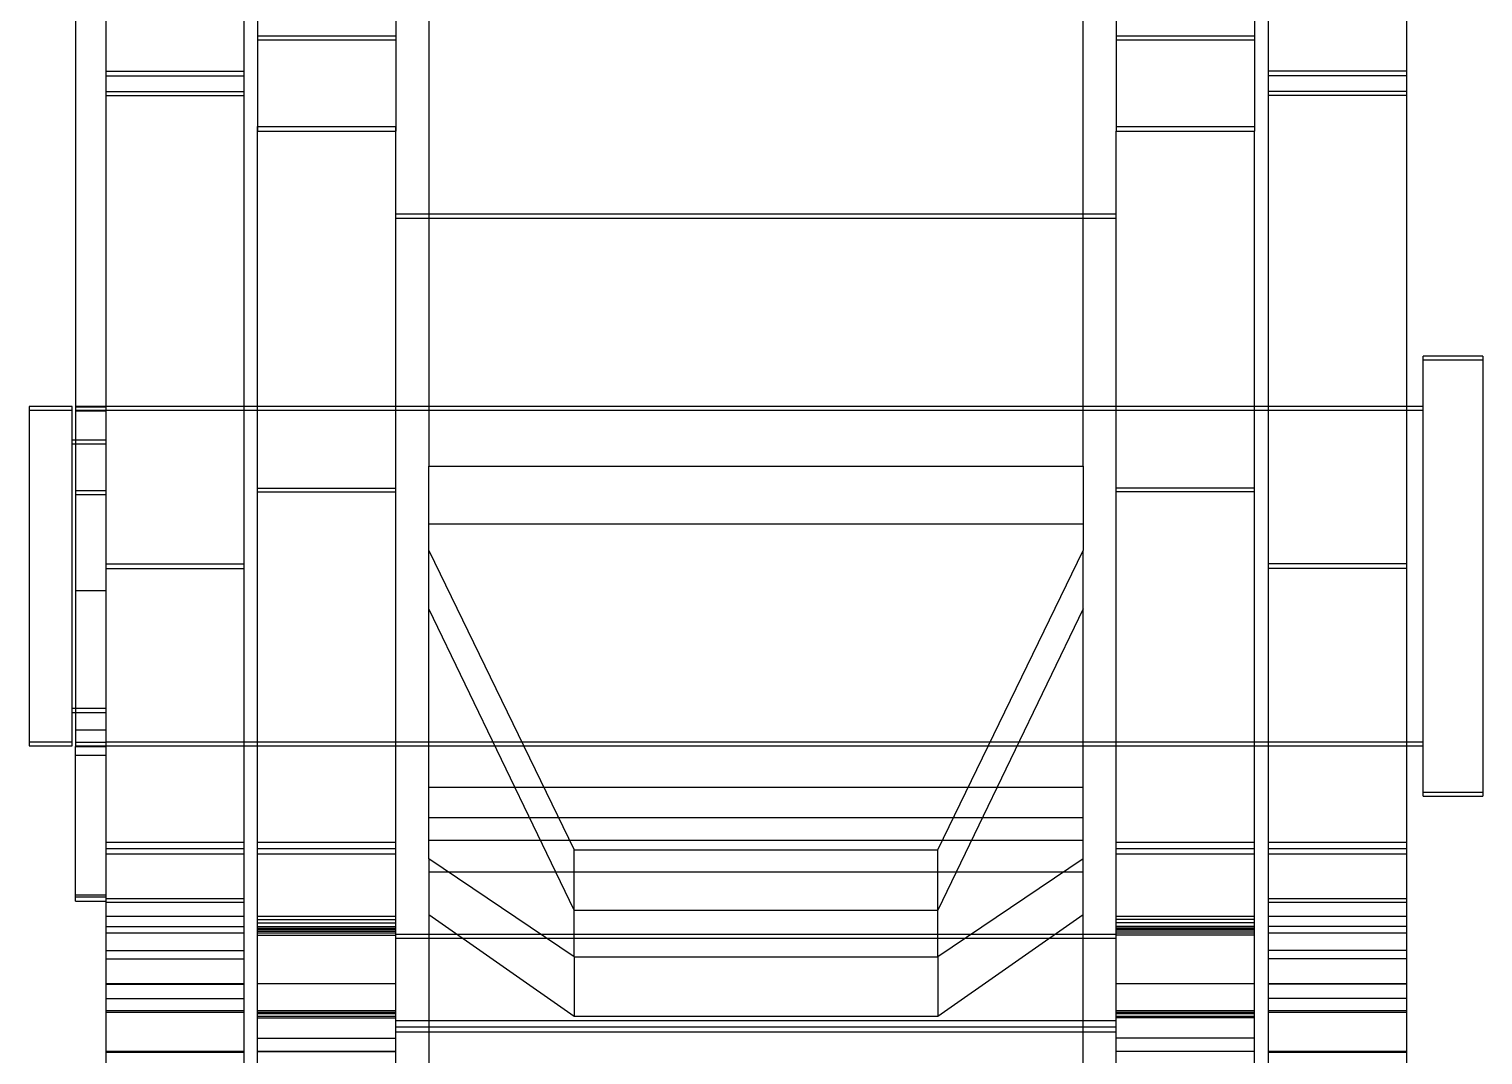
# Model space of a CAD drawing. Header units: metres. Extents: x 0 to 21025, y 0 to 14850.
# Drawn here: x 8624.15 to 8640.15, y 13137.27 to 13148.56 of the extents above; entities that cross this region are included whole.
import ezdxf

# ---------------------------------------------------------------- set-up
doc = ezdxf.new("R2010")
doc.units = ezdxf.units.M
doc.header["$LTSCALE"] = 25
doc.linetypes.add('HIDDEN2', pattern=[4.7625, 3.175, -1.5875])
doc.layers.add('ST1', color=7, linetype='HIDDEN2')

msp = doc.modelspace()

# ---------------------------------------------------------------- linework, layer by layer
at = {"layer": 'ST1'}
for p, q in [((8624.992, 13159.276), (8624.992, 13148.044)), ((8626.512, 13159.276), (8626.512, 13148.044)), ((8637.786, 13159.276), (8637.786, 13148.044)), ((8639.306, 13159.276), (8639.306, 13148.044)), ((8626.664, 13154.52), (8626.664, 13147.436)), ((8628.184, 13154.52), (8628.184, 13147.436)), ((8636.114, 13154.52), (8636.114, 13147.436)), ((8637.634, 13154.52), (8637.634, 13147.436)), ((8624.659, 13151.507), (8624.659, 13140.665)), ((8628.549, 13149.782), (8628.549, 13143.748)), ((8635.749, 13143.748), (8635.749, 13149.782)), ((8628.184, 13148.48), (8626.664, 13148.48)), ((8628.184, 13148.435), (8626.664, 13148.435)), ((8637.634, 13148.48), (8636.114, 13148.48)), ((8637.634, 13148.435), (8636.114, 13148.435)), ((8624.992, 13148.096), (8626.512, 13148.096)), ((8624.992, 13148.044), (8626.512, 13148.044)), ((8624.992, 13148.044), (8624.992, 13142.623)), ((8626.512, 13148.044), (8626.512, 13142.623)), ((8639.306, 13148.096), (8637.786, 13148.096)), ((8639.306, 13148.044), (8637.786, 13148.044)), ((8637.786, 13148.044), (8637.786, 13142.623)), ((8639.306, 13148.044), (8639.306, 13142.623)), ((8624.992, 13147.87), (8626.512, 13147.87)), ((8639.306, 13147.87), (8637.786, 13147.87)), ((8624.992, 13147.827), (8626.512, 13147.827)), ((8639.306, 13147.827), (8637.786, 13147.827)), ((8626.664, 13136.821), (8626.664, 13147.487)), ((8626.664, 13147.487), (8628.184, 13147.487)), ((8626.664, 13147.436), (8628.184, 13147.436)), ((8628.184, 13136.821), (8628.184, 13147.487)), ((8636.114, 13147.487), (8637.634, 13147.487)), ((8636.114, 13136.821), (8636.114, 13147.436)), ((8636.114, 13147.436), (8637.634, 13147.436)), ((8637.634, 13136.821), (8637.634, 13147.436)), ((8636.114, 13146.52), (8628.184, 13146.52)), ((8636.114, 13146.475), (8628.184, 13146.475)), ((8639.49, 13144.913), (8639.49, 13144.958)), ((8640.149, 13144.958), (8639.49, 13144.958)), ((8639.49, 13144.562), (8639.49, 13144.913)), ((8640.149, 13144.913), (8639.49, 13144.913)), ((8640.149, 13144.958), (8640.149, 13144.913)), ((8640.149, 13144.913), (8640.149, 13144.562)), ((8639.49, 13140.116), (8639.49, 13144.562)), ((8640.149, 13144.562), (8640.149, 13140.116)), ((8624.149, 13144.405), (8624.149, 13144.36)), ((8624.623, 13144.405), (8624.149, 13144.405)), ((8624.149, 13144.36), (8624.149, 13144.09)), ((8624.623, 13144.36), (8624.149, 13144.36)), ((8624.623, 13144.36), (8624.623, 13144.405)), ((8624.623, 13140.67), (8624.623, 13144.36)), ((8624.659, 13144.407), (8624.992, 13144.407)), ((8626.512, 13144.405), (8624.659, 13144.405)), ((8624.659, 13144.403), (8624.992, 13144.403)), ((8624.659, 13144.365), (8624.992, 13144.365)), ((8626.512, 13144.36), (8624.659, 13144.36)), ((8624.659, 13144.358), (8624.992, 13144.358)), ((8639.49, 13144.405), (8624.992, 13144.405)), ((8639.49, 13144.36), (8624.992, 13144.36)), ((8628.184, 13144.405), (8626.664, 13144.405)), ((8628.184, 13144.36), (8626.664, 13144.36)), ((8636.114, 13144.405), (8628.184, 13144.405)), ((8636.114, 13144.36), (8628.184, 13144.36)), ((8637.634, 13144.405), (8636.114, 13144.405)), ((8637.634, 13144.36), (8636.114, 13144.36)), ((8639.306, 13144.405), (8637.786, 13144.405)), ((8639.306, 13144.36), (8637.786, 13144.36)), ((8624.149, 13144.09), (8624.149, 13140.67)), ((8624.992, 13144.036), (8624.623, 13144.036)), ((8624.992, 13143.991), (8624.623, 13143.991)), ((8628.549, 13143.748), (8635.749, 13143.748)), ((8628.549, 13142.819), (8628.549, 13143.748)), ((8635.749, 13143.748), (8635.749, 13142.819)), ((8624.659, 13143.482), (8624.992, 13143.482)), ((8624.659, 13143.436), (8624.992, 13143.436)), ((8626.664, 13143.506), (8628.184, 13143.506)), ((8626.664, 13143.465), (8628.184, 13143.465)), ((8637.634, 13143.506), (8636.114, 13143.506)), ((8637.634, 13143.465), (8636.114, 13143.465)), ((8628.549, 13143.114), (8635.749, 13143.114)), ((8628.549, 13142.819), (8630.149, 13139.526)), ((8628.549, 13139.426), (8628.549, 13142.819)), ((8634.149, 13139.526), (8635.749, 13142.819)), ((8635.749, 13139.426), (8635.749, 13142.819)), ((8624.992, 13142.673), (8626.512, 13142.673)), ((8624.992, 13142.623), (8626.512, 13142.623)), ((8624.992, 13142.623), (8624.992, 13136.595)), ((8626.512, 13142.623), (8626.512, 13136.595)), ((8639.306, 13142.673), (8637.786, 13142.673)), ((8639.306, 13142.623), (8637.786, 13142.623)), ((8637.786, 13142.623), (8637.786, 13136.595)), ((8639.306, 13142.623), (8639.306, 13136.595)), ((8624.659, 13142.382), (8624.992, 13142.382)), ((8630.149, 13138.863), (8628.549, 13142.177)), ((8635.749, 13142.177), (8634.149, 13138.863)), ((8624.623, 13141.084), (8624.992, 13141.084)), ((8624.623, 13141.039), (8624.992, 13141.039)), ((8624.659, 13140.847), (8624.992, 13140.847)), ((8624.149, 13140.715), (8624.623, 13140.715)), ((8624.149, 13140.67), (8624.623, 13140.67)), ((8624.659, 13140.712), (8624.992, 13140.712)), ((8624.659, 13140.67), (8626.512, 13140.67)), ((8624.659, 13140.665), (8624.992, 13140.665)), ((8624.659, 13138.963), (8624.659, 13140.665)), ((8624.992, 13140.715), (8626.512, 13140.715)), ((8624.992, 13140.715), (8639.49, 13140.715)), ((8624.992, 13140.67), (8639.49, 13140.67)), ((8626.664, 13140.715), (8628.184, 13140.715)), ((8626.664, 13140.67), (8628.184, 13140.67)), ((8628.184, 13140.715), (8636.114, 13140.715)), ((8628.184, 13140.67), (8636.114, 13140.67)), ((8636.114, 13140.715), (8637.634, 13140.715)), ((8636.114, 13140.67), (8637.634, 13140.67)), ((8637.786, 13140.715), (8639.306, 13140.715)), ((8637.786, 13140.67), (8639.306, 13140.67)), ((8624.659, 13140.568), (8624.992, 13140.568)), ((8635.749, 13140.211), (8628.549, 13140.211)), ((8639.49, 13140.161), (8640.149, 13140.161)), ((8639.49, 13140.116), (8640.149, 13140.116)), ((8628.549, 13139.884), (8635.749, 13139.884)), ((8626.512, 13139.606), (8624.992, 13139.606)), ((8626.512, 13139.537), (8624.992, 13139.537)), ((8628.184, 13139.606), (8626.664, 13139.606)), ((8628.184, 13139.537), (8626.664, 13139.537)), ((8635.749, 13139.63), (8628.549, 13139.63)), ((8630.149, 13138.348), (8630.149, 13139.526)), ((8630.149, 13139.526), (8634.149, 13139.526)), ((8634.149, 13138.348), (8634.149, 13139.526)), ((8637.634, 13139.606), (8636.114, 13139.606)), ((8637.634, 13139.537), (8636.114, 13139.537)), ((8639.306, 13139.606), (8637.786, 13139.606)), ((8639.306, 13139.537), (8637.786, 13139.537)), ((8626.512, 13139.48), (8624.992, 13139.48)), ((8628.184, 13139.48), (8626.664, 13139.48)), ((8630.149, 13138.348), (8628.549, 13139.426)), ((8628.549, 13139.426), (8628.549, 13134.423)), ((8635.749, 13139.426), (8634.149, 13138.348)), ((8635.749, 13134.423), (8635.749, 13139.426)), ((8637.634, 13139.48), (8636.114, 13139.48)), ((8639.306, 13139.48), (8637.786, 13139.48)), ((8628.549, 13139.285), (8635.749, 13139.285)), ((8624.659, 13139.033), (8624.992, 13139.033)), ((8624.659, 13139.008), (8624.992, 13139.008)), ((8624.659, 13138.963), (8624.992, 13138.963)), ((8626.512, 13138.987), (8624.992, 13138.987)), ((8626.512, 13138.948), (8624.992, 13138.948)), ((8639.306, 13138.987), (8637.786, 13138.987)), ((8639.306, 13138.948), (8637.786, 13138.948)), ((8626.512, 13138.794), (8624.992, 13138.794)), ((8628.184, 13138.794), (8626.664, 13138.794)), ((8626.664, 13138.759), (8628.184, 13138.759)), ((8626.664, 13138.722), (8628.184, 13138.722)), ((8628.549, 13138.814), (8630.149, 13137.696)), ((8630.149, 13138.863), (8634.149, 13138.863)), ((8634.149, 13137.696), (8635.749, 13138.814)), ((8637.634, 13138.794), (8636.114, 13138.794)), ((8637.634, 13138.759), (8636.114, 13138.759)), ((8637.634, 13138.722), (8636.114, 13138.722)), ((8639.306, 13138.794), (8637.786, 13138.794)), ((8624.992, 13138.683), (8626.512, 13138.683)), ((8626.512, 13138.608), (8624.992, 13138.608)), ((8626.664, 13138.683), (8628.184, 13138.683)), ((8626.664, 13138.665), (8628.184, 13138.665)), ((8626.664, 13138.651), (8628.184, 13138.651)), ((8626.664, 13138.631), (8628.184, 13138.631)), ((8628.184, 13138.608), (8626.664, 13138.608)), ((8626.664, 13138.588), (8628.184, 13138.588)), ((8628.184, 13138.6), (8636.114, 13138.6)), ((8637.634, 13138.683), (8636.114, 13138.683)), ((8637.634, 13138.665), (8636.114, 13138.665)), ((8637.634, 13138.651), (8636.114, 13138.651)), ((8637.634, 13138.631), (8636.114, 13138.631)), ((8637.634, 13138.608), (8636.114, 13138.608)), ((8637.634, 13138.588), (8636.114, 13138.588)), ((8639.306, 13138.683), (8637.786, 13138.683)), ((8639.306, 13138.608), (8637.786, 13138.608)), ((8624.992, 13138.419), (8626.512, 13138.419)), ((8628.184, 13138.555), (8636.114, 13138.555)), ((8639.306, 13138.419), (8637.786, 13138.419)), ((8624.992, 13138.327), (8626.512, 13138.327)), ((8630.149, 13138.348), (8634.149, 13138.348)), ((8630.149, 13138.348), (8630.149, 13137.696)), ((8634.149, 13138.348), (8634.149, 13137.696)), ((8639.306, 13138.327), (8637.786, 13138.327)), ((8626.512, 13138.052), (8624.992, 13138.052)), ((8624.992, 13138.048), (8626.512, 13138.048)), ((8628.184, 13138.052), (8626.664, 13138.052)), ((8637.634, 13138.052), (8636.114, 13138.052)), ((8639.306, 13138.052), (8637.786, 13138.052)), ((8639.306, 13138.048), (8637.786, 13138.048)), ((8624.992, 13137.89), (8626.512, 13137.89)), ((8639.306, 13137.89), (8637.786, 13137.89)), ((8624.992, 13137.759), (8626.512, 13137.759)), ((8626.512, 13137.736), (8624.992, 13137.736)), ((8626.664, 13137.759), (8628.184, 13137.759)), ((8628.184, 13137.736), (8626.664, 13137.736)), ((8626.664, 13137.725), (8628.184, 13137.725)), ((8626.664, 13137.696), (8628.184, 13137.696)), ((8626.664, 13137.677), (8628.184, 13137.677)), ((8636.114, 13137.646), (8628.184, 13137.646)), ((8630.149, 13137.696), (8634.149, 13137.696)), ((8636.114, 13137.759), (8637.634, 13137.759)), ((8637.634, 13137.736), (8636.114, 13137.736)), ((8636.114, 13137.725), (8637.634, 13137.725)), ((8636.114, 13137.696), (8637.634, 13137.696)), ((8637.634, 13137.677), (8636.114, 13137.677)), ((8637.786, 13137.759), (8639.306, 13137.759)), ((8639.306, 13137.736), (8637.786, 13137.736)), ((8626.664, 13137.454), (8628.184, 13137.454)), ((8636.114, 13137.577), (8628.184, 13137.577)), ((8636.114, 13137.52), (8628.184, 13137.52)), ((8637.634, 13137.454), (8636.114, 13137.454)), ((8626.512, 13137.309), (8624.992, 13137.309)), ((8624.992, 13137.302), (8626.512, 13137.302)), ((8628.184, 13137.309), (8626.664, 13137.309)), ((8626.664, 13137.306), (8628.184, 13137.306)), ((8637.634, 13137.309), (8636.114, 13137.309)), ((8637.634, 13137.306), (8636.114, 13137.306)), ((8639.306, 13137.309), (8637.786, 13137.309)), ((8637.786, 13137.302), (8639.306, 13137.302))]:
    msp.add_line(p, q, dxfattribs=at)

doc.saveas('drawing.dxf')
